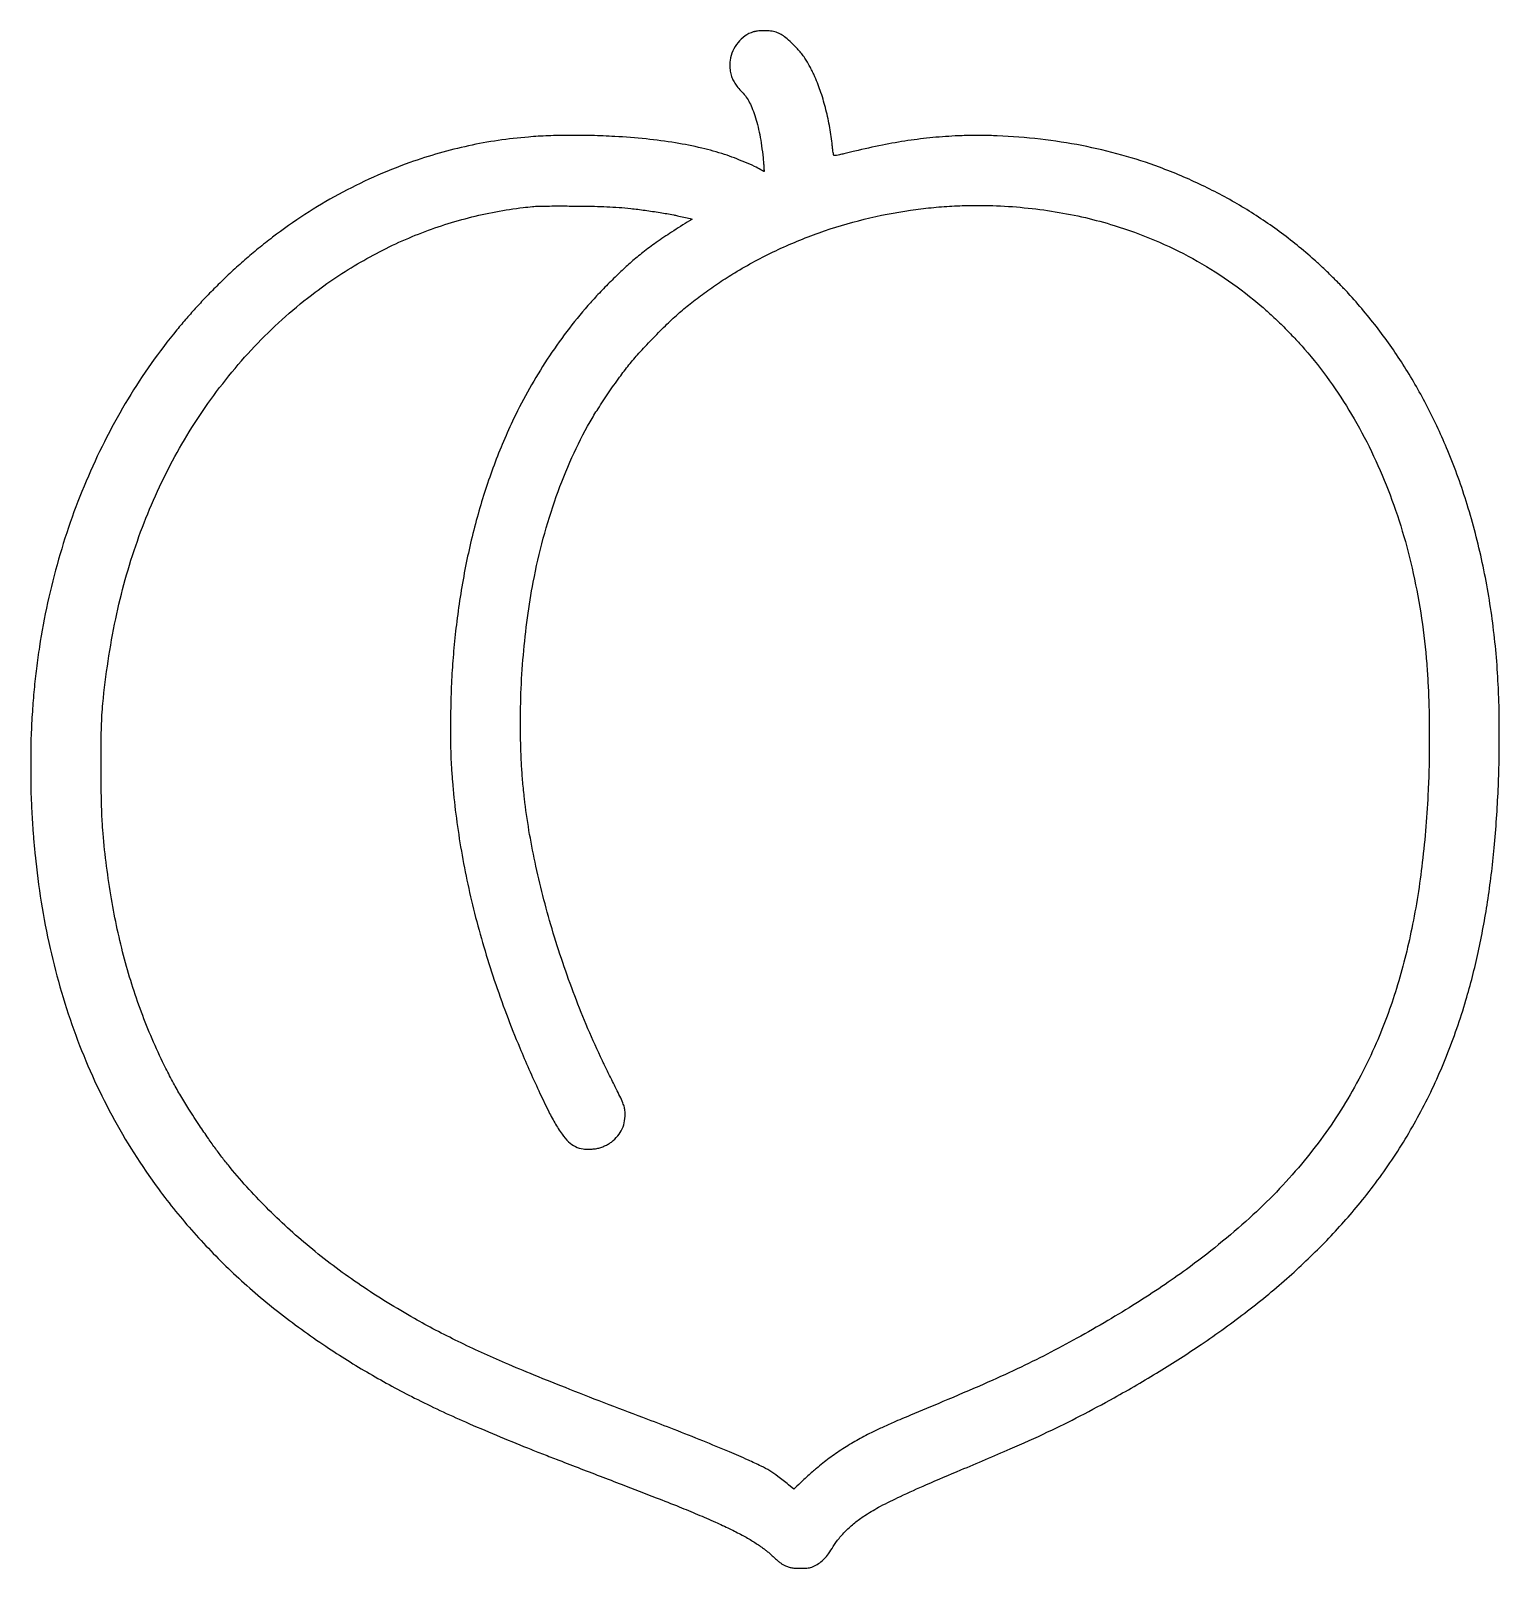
# Model space of a CAD drawing. Extents: x 535 to 6132, y 403 to 6266.
import ezdxf

# ---------------------------------------------------------------- set-up
doc = ezdxf.new("R2010")
doc.units = 0

msp = doc.modelspace()

# ---------------------------------------------------------------- linework, layer by layer
for points in [[(3304.5, 6264.473345, 0.008764), (3300.543394, 6263.765665, 0.006043), (3296.0875, 6262.831741, 0.006094), (3291.822348, 6261.829142, 0.012375), (3288.5, 6260.917471, 0.08105), (3257.489242, 6245.772445, 0.068126), (3230.753887, 6220.761027, 0.065878), (3210.979823, 6188.587656, 0.066623), (3200.349143, 6152.5, 0.029547), (3199.343734, 6141.875496, 0.017046), (3199.328495, 6129.025993, 0.017064), (3200.184069, 6116.28033, 0.031166), (3201.879642, 6106, 0.033519), (3207.571541, 6087.118318, 0.04061), (3215.464332, 6070.395333, 0.037543), (3226.49984, 6054.167458, 0.022951), (3241.743886, 6036.721529, -0.028264), (3258.579504, 6017.036059, -0.035104), (3271.797443, 5996.897655, -0.031141), (3283.185115, 5973.22602, -0.016243), (3294.527961, 5942.5, -0.018174), (3304.664792, 5907.876593, -0.014036), (3313.263786, 5869.495193, -0.012933), (3320.339694, 5827.382347, -0.010208), (3325.880893, 5781.5, -0.002394), (3327.717705, 5762.219999, -0.003653), (3329.109191, 5745.471125, -0.000672), (3330.218389, 5730.557725, -0.217928), (3329.819709, 5729.486376, -0.322706), (3329.378288, 5729.414648, -0.002715), (3326.107298, 5731.070672, -0.008127), (3322.311816, 5733.096793, -0.004987), (3317.903024, 5735.601035, 0.02372), (3293.271304, 5748.396685, 0.008308), (3256.754876, 5764.488134, 0.008337), (3216.622652, 5780.599986, 0.010823), (3179.304194, 5793.946039, 0.023957), (3092.847113, 5818.237357, 0.015916), (2991.759719, 5838.115779, 0.014693), (2879.9627, 5853.068008, 0.012411), (2761, 5862.455991, 0.007035), (2672.434098, 5865.988249, 0.007951), (2587.345068, 5866.82981, 0.008379), (2506.821795, 5864.996107, 0.010391), (2432, 5860.47837, 0.016191), (2316.393997, 5847.30426, 0.016637), (2202.934482, 5826.761342, 0.016625), (2091.009273, 5798.701767, 0.01611), (1980, 5763.007811, 0.019078), (1840.764989, 5707.158394, 0.019683), (1707.664976, 5641.38309, 0.019638), (1579.864772, 5565.190335, 0.018795), (1456.5, 5478.145489, 0.007661), (1401.839235, 5435.073251, 0.008494), (1350.40016, 5391.77426, 0.008441), (1300.172517, 5346.501959, 0.007372), (1249.148052, 5297.5, 0.00558), (1205.665851, 5253.520454, 0.006992), (1166.376979, 5211.731257, 0.007153), (1129.026724, 5169.681693, 0.006367), (1091.39383, 5124.933702, 0.035999), (905.54713, 4861.584597, 0.033375), (754.103803, 4567.720533, 0.032718), (640.505738, 4250.338724, 0.031505), (567.566743, 3916.832764, 0.007009), (556.08813, 3834.36977, 0.007631), (547.281831, 3753.920818, 0.007338), (540.669492, 3670.49301, 0.005597), (535.795307, 3579, 0.008849), (534.788479, 3537.630641, 0.001669), (534.539353, 3462.050272, 0.001683), (534.79709, 3386.4456, 0.008629), (535.805342, 3344.5, 0.002913), (538.678716, 3283.55993, 0.003871), (542.04319, 3228.185093, 0.004078), (546.099209, 3175.324311, 0.003956), (551.053732, 3122, 0.02967), (608.33914, 2766.757262, 0.033698), (705.809175, 2435.996264, 0.034729), (843.587307, 2130.246273, 0.035765), (1021.18871, 1849.65709, 0.022879), (1156.440708, 1682.933158, 0.022194), (1307.678663, 1527.489033, 0.021738), (1475.274546, 1383.067169, 0.019957), (1659.5, 1249.341577, 0.015018), (1826.131542, 1145.348803, 0.015276), (1997.774439, 1052.16709, 0.013585), (2191.957817, 960.833822, 0.008056), (2428, 862.04684, 0.001456), (2481.55518, 840.821148, 0.001265), (2537.796116, 818.884403, 0.000645), (2620.758687, 786.889458, 0.000095), (2788.5, 722.484066, -0.001041), (2918.475915, 672.29654, -0.003157), (3006.632659, 637.403316, -0.004374), (3076.555746, 608.501656, -0.004655), (3144.518398, 578.962449, -0.007724), (3199.167309, 553.583521, -0.011501), (3246.096844, 529.554954, -0.013081), (3286.431205, 506.333719, -0.018451), (3321, 483.41602, -0.006694), (3333.35251, 474.301012, -0.010602), (3343.660599, 466.129222, -0.009721), (3354.222106, 457.033801, -0.004602), (3367.5, 444.919687, 0.007625), (3380.286566, 433.394742, 0.017999), (3390.245561, 425.303228, 0.022747), (3399.160193, 419.193572, 0.02349), (3408.5, 413.989227, 0.03426), (3422.22465, 408.300947, 0.041017), (3435.802163, 404.943381, 0.032477), (3452.098136, 403.382272, 0.012533), (3474.818567, 403.257059, 0.007992), (3492.407359, 403.88238, 0.035036), (3502.722075, 405.14249, 0.04531), (3511.45107, 407.673024, 0.019833), (3522.5, 412.506592, 0.042049), (3542.339847, 424.294091, 0.045335), (3559.393482, 438.974443, 0.038307), (3575.665365, 458.575401, 0.019117), (3593.294496, 485.597741, -0.038065), (3615.672523, 517.215634, -0.026454), (3645.347874, 549.396902, -0.025287), (3680.026889, 579.962099, -0.025547), (3717.5, 606.758871, -0.021933), (3773.866513, 639.470982, -0.010178), (3849.652662, 677.173128, -0.007882), (3948.784057, 722.099505, -0.003565), (4080, 777.982105, 0.003498), (4268.267261, 858.132133, 0.007662), (4411.008482, 922.700954, 0.009095), (4535.313088, 984.027545, 0.007782), (4664, 1053.010665, 0.005108), (4751.210285, 1102.695683, 0.005368), (4835.94966, 1153.35339, 0.005487), (4917.71517, 1204.67478, 0.005981), (4996, 1256.351378, 0.015198), (5172.974286, 1384.252556, 0.017954), (5331.987064, 1516.055085, 0.018782), (5474.6498, 1653.168805, 0.020402), (5602.559033, 1797, 0.025587), (5730.800889, 1971.084133, 0.02572), (5840.349487, 2157.062328, 0.025335), (5931.659831, 2356.037231, 0.023234), (6005.346964, 2569, 0.017871), (6052.099413, 2751.398751, 0.015811), (6087.903555, 2944.256717, 0.014884), (6113.222687, 3150.460974, 0.012031), (6128.456473, 3373, 0.002108), (6130.554294, 3425.323963, 0.004069), (6131.71593, 3467.22068, 0.003582), (6132.277461, 3512.438789, 0.001278), (6132.451656, 3577, 0.001226), (6132.302422, 3641.621653, 0.003905), (6131.75973, 3684.78624, 0.004632), (6130.600145, 3723.889453, 0.00236), (6128.456124, 3773, 0.020184), (6107.543892, 4008.113728, 0.020793), (6067.853664, 4238.428165, 0.021318), (6010.42943, 4458.841934, 0.024181), (5936.400506, 4664.291544, 0.020176), (5859.204899, 4830.614074, 0.022198), (5771.065829, 4984.809549, 0.022487), (5670.731851, 5128.783852, 0.021896), (5557.025489, 5264.499692, 0.008008), (5528.511017, 5294.670291, 0.004982), (5494.157431, 5329.17758, 0.004969), (5458.881658, 5363.22825, 0.007554), (5427.5, 5392.037362, 0.023363), (5294.042002, 5500.149696, 0.023751), (5151.791657, 5594.705468, 0.023528), (4999.902922, 5676.132706, 0.021984), (4837.603744, 5744.961838, 0.021517), (4693.296368, 5791.842117, 0.019834), (4541.53865, 5827.60219, 0.01929), (4383.155841, 5852.054793, 0.017783), (4219, 5865.057348, 0.008289), (4189.139069, 5865.860919, 0.002594), (4144.36849, 5866.090947, 0.002575), (4099.707521, 5865.858705, 0.008668), (4070.5, 5865.049872, 0.012469), (3973.094573, 5858.224418, 0.013377), (3878.417601, 5846.650043, 0.012833), (3781.054484, 5829.529408, 0.00981), (3675.5, 5805.997782, -0.002012), (3653.793359, 5800.802023, -0.002741), (3634.175757, 5796.303011, -0.002986), (3617.737863, 5792.730865, -0.009111), (3606.524884, 5790.576809, -0.006351), (3601.859895, 5789.829394, -0.028795), (3599.117637, 5789.585818, -0.051757), (3597.377544, 5789.712032, -0.156704), (3596.340443, 5790.26083, -0.142377), (3594.896244, 5792.966098, -0.010125), (3593.289634, 5801.445401, -0.011795), (3591.641175, 5812.860794, -0.005222), (3589.978576, 5828, 0.018995), (3580.616933, 5895.943041, 0.018067), (3566.00766, 5964.13762, 0.01842), (3546.887257, 6029.642151, 0.022226), (3523.994807, 6089.5, 0.010431), (3517.312414, 6104.047993, 0.005931), (3508.656788, 6121.373771, 0.00583), (3499.937125, 6137.846845, 0.015843), (3493.260099, 6149.238042, 0.014822), (3482.217973, 6165.676209, 0.016227), (3470.535359, 6180.929726, 0.014947), (3457.063999, 6196.415682, 0.009587), (3440.562563, 6213.604335, 0.016461), (3417.435155, 6235.310191, 0.040789), (3398.800045, 6249.163077, 0.050954), (3380.874512, 6257.952802, 0.042606), (3360.434306, 6263.585936, 0.031108), (3348.940354, 6264.990059, 0.010876), (3332.29033, 6265.61663, 0.010791), (3315.694784, 6265.521753, 0.033053)], [(4201.5, 5598.988149, -0.015695), (4321.726096, 5591.043469, -0.016154), (4440.059555, 5575.611554, -0.01647), (4554.837689, 5552.95108, -0.018037), (4664.406644, 5523.341897, -0.024685), (4818.510662, 5467.201539, -0.025861), (4963.884345, 5396.901037, -0.026059), (5100.194396, 5312.529942, -0.025943), (5227.199624, 5214.320397, -0.010193), (5268.338983, 5177.467692, -0.008191), (5311.108591, 5136.222248, -0.008169), (5352.649589, 5093.451868, -0.009932), (5390.091663, 5052, -0.045561), (5569.497913, 4802.651605, -0.04064), (5708.738466, 4515.428099, -0.038806), (5804.903135, 4196.194749, -0.034014), (5855.946954, 3851.5, -0.005885), (5860.87133, 3778.378144, -0.006032), (5864.025685, 3705.758379, -0.005606), (5865.582536, 3628.439639, -0.003886), (5865.682955, 3541, -0.001014), (5865.202747, 3485.48995, -0.003454), (5864.566981, 3449.340334, -0.003902), (5863.47413, 3415.513362, -0.001588), (5861.48166, 3369.5, -0.017122), (5839.233006, 3094.375898, -0.021846), (5799.046111, 2843.149916, -0.02359), (5740.676876, 2614.057095, -0.028359), (5663.754703, 2405.5, -0.035995), (5537.560369, 2164.289802, -0.036043), (5378.125545, 1943.785125, -0.034184), (5180.513713, 1738.527324, -0.026566), (4940, 1542.871626, -0.008984), (4846.646625, 1477.371196, -0.008101), (4747.754961, 1412.911299, -0.007596), (4640.638899, 1347.787474, -0.005943), (4522.5, 1280.273593, -0.008022), (4409.098783, 1219.603971, -0.00833), (4295.215097, 1163.385954, -0.00734), (4167.514073, 1105.250133, -0.004152), (4011.18702, 1038.375825, 0.00051), (3888.098799, 986.778098, 0.002907), (3822.868679, 958.908496, 0.005369), (3778.501166, 939.077757, 0.007072), (3738.5, 919.990752, 0.014552), (3682.97201, 890.482727, 0.014794), (3629.564714, 857.947805, 0.014864), (3578.418797, 822.470002, 0.015032), (3529.667146, 784.143459, 0.00659), (3514.202093, 770.864647, 0.004698), (3497.222085, 755.605819, 0.003541), (3476.277205, 736.150761, 0.001434), (3447.993315, 709.349542), (3443.486631, 705.054497), (3422.993315, 721.669338, 0.008847), (3382.116979, 753.627759, 0.023921), (3351.687834, 774.357945, 0.023269), (3318.947889, 792.400501, 0.007993), (3270, 815.5138, 0.007343), (3197.825688, 846.925271, 0.002817), (3096.625276, 888.544569, 0.002808), (2987.291274, 932.077369, 0.003679), (2886.893684, 970.550694, -0.002282), (2738.858622, 1026.805308, -0.002208), (2589.71025, 1085.021129, -0.002316), (2452.962489, 1139.827832, -0.004458), (2344, 1185.221554, -0.006394), (2252.759921, 1225.577774, -0.006636), (2163.708929, 1267.773367, -0.006801), (2078.05125, 1311.21683, -0.007669), (1997, 1355.317757, -0.020283), (1792.763521, 1481.722261, -0.022989), (1608.104701, 1619.421687, -0.02377), (1442.464914, 1768.926171, -0.025221), (1295.185642, 1930.681209, -0.006798), (1266.361645, 1966.724381, -0.007766), (1239.805068, 2001.990882, -0.006833), (1211.719238, 2041.646558, -0.003625), (1177.95415, 2091.5, -0.004704), (1137.365236, 2153.633193, -0.009005), (1106.164159, 2204.381719, -0.009812), (1078.614188, 2253.219921, -0.006966), (1049.570707, 2309, -0.02652), (961.186183, 2510.647016, -0.02472), (892.289688, 2725.259263, -0.023542), (842.167013, 2955.745577, -0.019474), (810.058454, 3205, -0.010256), (806.764901, 3252.894311, -0.005194), (804.482512, 3313.308184, -0.004336), (803.110442, 3386.660834, -0.002498), (802.665651, 3475, -0.00193), (802.9757, 3556.143596, -0.005719), (804.04014, 3611.812478, -0.007838), (806.108771, 3656.524869, -0.008189), (809.558439, 3700.5, -0.027743), (858.328465, 4022.89559, -0.03279), (940.914061, 4319.953655, -0.034139), (1057.99784, 4593.089145, -0.035512), (1209.840804, 4843.99662, -0.018415), (1301.51636, 4964.081557, -0.019394), (1400.279053, 5074.96523, -0.019638), (1506.093536, 5176.56811, -0.020027), (1618.885771, 5268.861674, -0.016223), (1709.175039, 5332.4093, -0.016031), (1803.747896, 5390.234521, -0.016118), (1901.296213, 5441.577682, -0.016868), (2000.5, 5485.704157, -0.016801), (2100.520985, 5522.350185, -0.016536), (2203.304351, 5552.410551, -0.016581), (2307.562145, 5575.538603, -0.01713), (2412, 5591.417294, -0.003906), (2447.226247, 5595.265671, -0.01518), (2469.112507, 5596.814457, -0.009353), (2495.35079, 5597.380909, -0.000816), (2562, 5597.464111, -0.002091), (2629.971109, 5597.153782, -0.004212), (2683.563555, 5596.233438, -0.005017), (2730.399018, 5594.563995, -0.005079), (2777, 5591.959905, -0.01145), (2821.449168, 5587.998821, -0.006122), (2876.171871, 5581.176923, -0.006009), (2933.248765, 5572.650752, -0.007794), (2985.337222, 5563.393365, -0.005999), (2999.453501, 5560.480768, -0.001311), (3023.685235, 5555.110569, -0.000719), (3048.694466, 5549.461479, -0.018452), (3055.418, 5547.669347, -0.616723), (3055.46998, 5547.363149, -0.005311), (3053.006051, 5545.592645, -0.009981), (3049.849365, 5543.46764, -0.005531), (3045.918, 5540.994808, 0.006568), (2977.500702, 5497.762052, 0.009735), (2918.808538, 5457.939462, 0.01103), (2868.260586, 5420.486288, 0.01514), (2824.621265, 5384.467924, 0.00987), (2784.017249, 5347.390229, 0.007015), (2739.922951, 5304.306736, 0.006972), (2696.639794, 5259.581986, 0.009157), (2658.464367, 5217.5, 0.017619), (2578.063498, 5118.726168, 0.016747), (2503.381958, 5012.887861, 0.016701), (2435.74724, 4901.975576, 0.017266), (2376.458012, 4788, 0.021869), (2300.713647, 4609.550554, 0.020855), (2239.509711, 4422.343002, 0.020139), (2192.310565, 4224.333626, 0.017454), (2158.540645, 4013.5, 0.007919), (2147.599984, 3912.669372, 0.008711), (2140.255481, 3814.695745, 0.008283), (2136.071547, 3712.299411, 0.005977), (2134.66348, 3598, 0.002644), (2134.952596, 3539.280307, 0.006922), (2135.967018, 3497.11904, 0.007393), (2138.103216, 3456.61003, 0.003416), (2142.019517, 3404, 0.021484), (2173.248668, 3153.640993, 0.020065), (2226.344879, 2901.039309, 0.019452), (2301.438103, 2645.866524, 0.017464), (2398.582252, 2387.802511, 0.005316), (2433.789428, 2305.809296, 0.005011), (2471.417956, 2222.941014, 0.005068), (2506.420625, 2149.808212, 0.015723), (2532.062182, 2101.5, 0.022953), (2559.684859, 2057.957405, 0.053505), (2585.060913, 2028.914932, 0.070769), (2610.96392, 2011.023651, 0.079659), (2639.815914, 2001.96659, 0.033372), (2650.360607, 2001.137426, 0.010293), (2666.308278, 2001.278267, 0.010067), (2682.138877, 2002.063283, 0.037729), (2691.980884, 2003.501492, 0.025339), (2707.221173, 2007.738945, 0.023905), (2722.261057, 2013.566499, 0.024621), (2736.168966, 2020.573501, 0.032724), (2748, 2028.347708, 0.058189), (2772.32597, 2051.608777, 0.067477), (2789.243869, 2078.787586, 0.066802), (2798.429606, 2109.725349, 0.055415), (2799.958737, 2144.067758, 0.044763), (2797.374719, 2160.530892, 0.036724), (2791.796598, 2177.444459, 0.016109), (2780.324887, 2202.845816, 0.001806), (2752.182123, 2259.644738, -0.000992), (2741.338125, 2281.441307, -0.000894), (2730.195304, 2304.051892, -0.000895), (2720.277962, 2324.358628, -0.002835), (2713.741404, 2338, -0.019242), (2608.442883, 2585.193539, -0.01888), (2521.729193, 2841.306309, -0.019373), (2456.729063, 3095.905846, -0.023628), (2416.589108, 3338.5, -0.006885), (2410.200047, 3400.334561, -0.00746), (2405.709225, 3460.689798, -0.007057), (2402.841502, 3524.040602, -0.005041), (2401.348122, 3595, -0.012231), (2403.298287, 3739.44286, -0.011907), (2412.296701, 3884.92323, -0.01208), (2428.014523, 4027.569292, -0.013667), (2450.123287, 4163.5, -0.018267), (2488.347596, 4330.434983, -0.019788), (2537.813961, 4489.671418, -0.020546), (2597.605497, 4638.568214, -0.023912), (2666.783546, 4774.5, -0.013152), (2697.06013, 4824.455205, -0.006924), (2737.139239, 4884.963606, -0.006923), (2778.996088, 4944.506411, -0.012803), (2814.881772, 4991.5, -0.014431), (2852.579841, 5035.659072, -0.007746), (2901.474535, 5088.04051, -0.007656), (2953.70161, 5140.646018, -0.010761), (3002, 5185.837191, -0.014965), (3047.919812, 5224.571958, -0.010558), (3101.685764, 5265.41828, -0.010184), (3159.697325, 5305.808631, -0.010626), (3218.5, 5343.216593, -0.025896), (3374.167529, 5426.959574, -0.025045), (3539.378787, 5495.197555, -0.024884), (3711.668253, 5546.959346, -0.024775), (3888.5, 5581.437142, -0.011085), (3966.663229, 5590.929535, -0.010667), (4046.176914, 5597.092111, -0.010766), (4125.102766, 5599.814915, -0.011888)]]:
    msp.add_lwpolyline(points, format="xyb", close=True)

doc.saveas('drawing.dxf')
